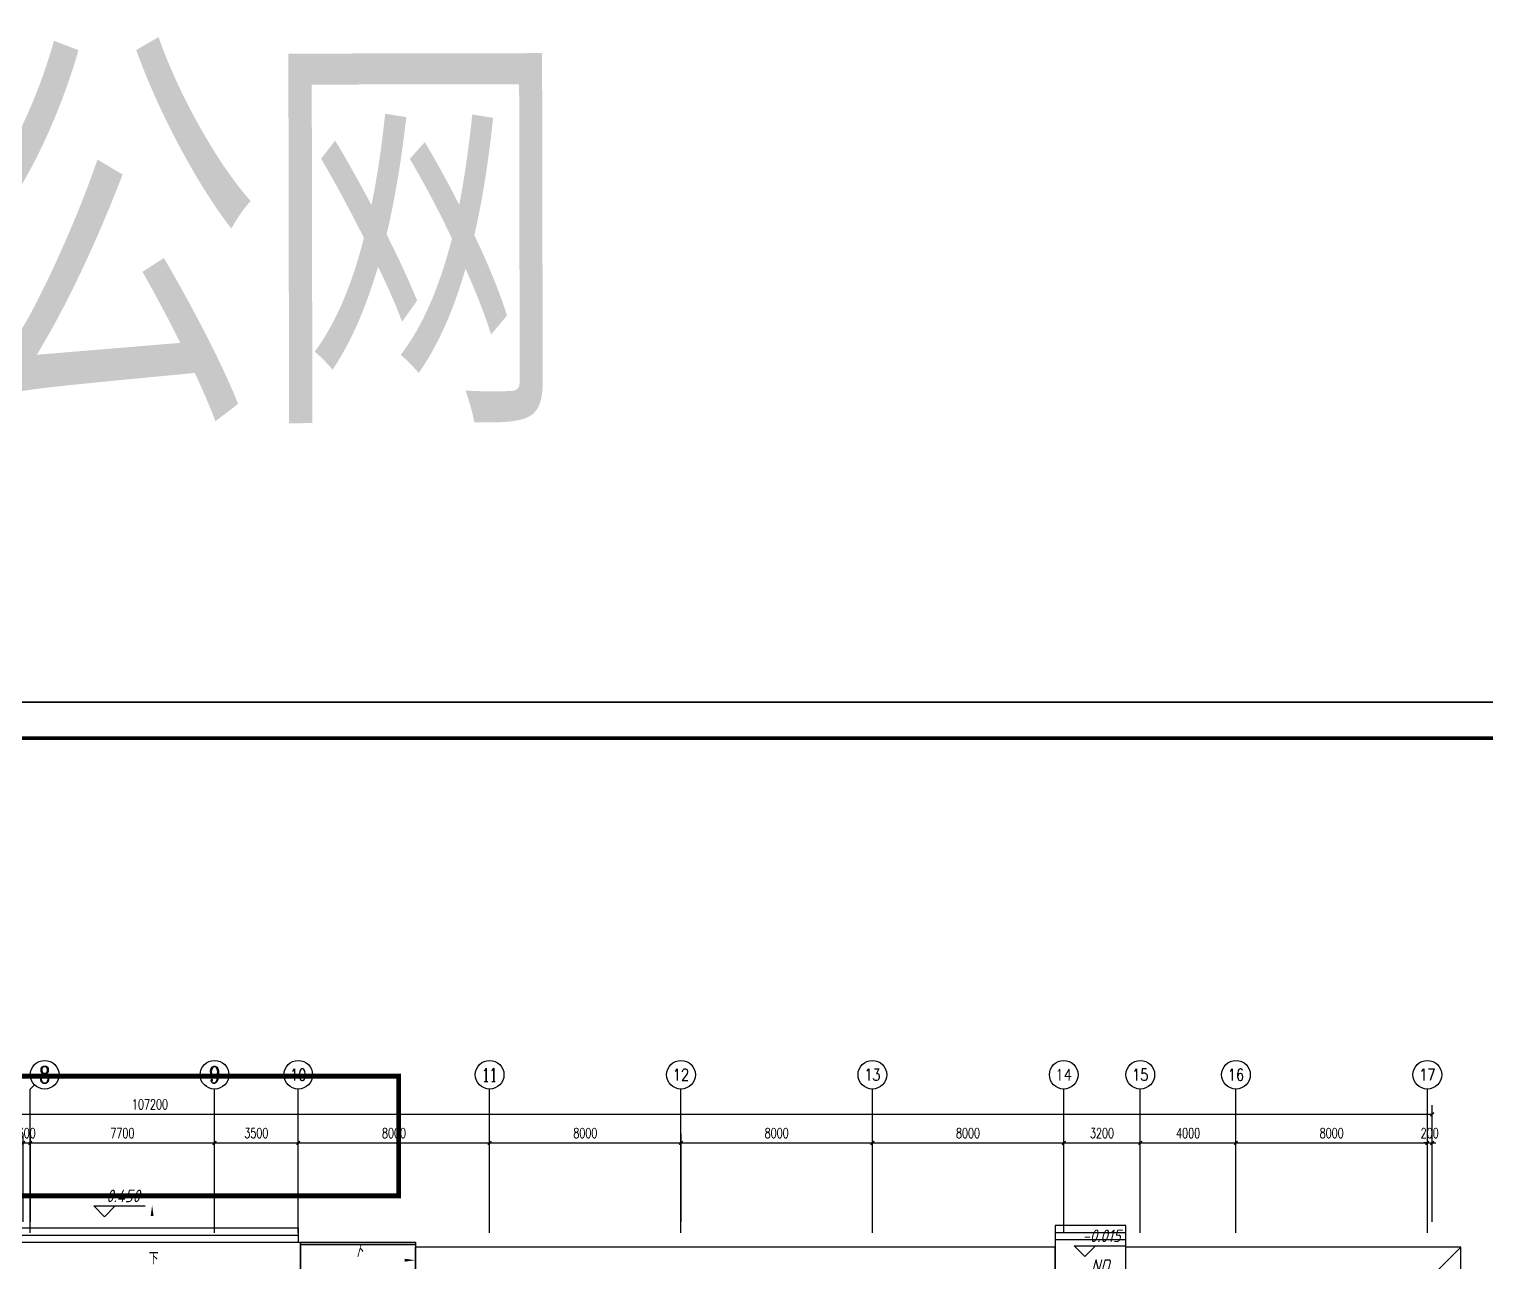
# Model space of a CAD drawing. Extents: x 0 to 2972856, y -1269770 to 0.
# Drawn here: x 2723406 to 2784302, y -871384 to -819870 of the extents above; entities that cross this region are included whole.
import ezdxf
from ezdxf.enums import TextEntityAlignment as Align

# ---------------------------------------------------------------- set-up
doc = ezdxf.new("R2010")
doc.units = 0
doc.header["$LTSCALE"] = 1000
doc.header["$PDSIZE"] = 50
doc.linetypes.add('DASH', pattern=[0.35, 0.25, -0.1])
doc.linetypes.add('接地线', pattern=[1.35002, 0.5, -1e-05, 1e-05, 0.5, -0.125, 0.1, -0.125])
for name, color, linetype in [('1-建筑底图', 8, 'Continuous'), ('AXIS_TEXT', 7, 'Continuous'), ('BTTK', 7, 'Continuous'), ('PUB_TITLE', 7, 'Continuous'), ('电-标注', 1, 'Continuous'), ('电-线路-接地网', 6, '接地线')]:
    doc.layers.add(name, color=color, linetype=linetype)
doc.layers.add('yichutu', color=7, linetype='Continuous', true_color=0xffffff, plot=False)
doc.styles.add('_TCH_AXIS', font='COMPLEX', dxfattribs={"bigfont": 'GBCBIG'})
doc.styles.add('_TCH_DIM', font='SIMPLEX', dxfattribs={"bigfont": 'GBCBIG'})
doc.styles.add('A_DIM_T3', font='SIMPLEX', dxfattribs={"width": 0.7, "bigfont": 'HZ'})
doc.styles.add('COMPLEX', font='COMPLEX')
doc.styles.add('HZ(TK)', font='geniso.shx', dxfattribs={"width": 0.9, "bigfont": 'hztxt.shx'})
doc.styles.add('JD', font='isocp.shx', dxfattribs={"width": 0.9, "bigfont": 'jd.shx'})
doc.styles.get("Standard").update_dxf_attribs({"font": 'gbeitc.shx', "bigfont": 'gbcbig.shx'})
doc.dimstyles.new('_TCH_ARCH&&150', dxfattribs={"dimtxt": 420, "dimasz": 150, "dimexe": 375, "dimexo": 450, "dimgap": 202.5, "dimtad": 1, "dimdec": 0, "dimzin": 0, "dimdsep": 46, "dimtxsty": 'A_DIM_T3', "dimblk": 'ARCHTICK', "dimcen": 0.09, "dimclrt": 7, "dimazin": 2, "dimtfac": 1, "dimtdec": 0, "dimtix": 1, "dimtmove": 2, "dimatfit": 3, "dimfxl": 150, "dimtolj": 1, "dimtzin": 0, "dimarcsym": 0})

# ---------------------------------------------------------------- blocks, each defined once
blk = doc.blocks.new('vhtemplate_2020年新竖式图框_A0')
at = {"layer": 'PUB_TITLE', "color": 7}
blk.add_lwpolyline([(0, 0), (1189, 0), (1189, 841), (0, 841)], close=True, dxfattribs=at)
at = {"layer": 'PUB_TITLE', "const_width": 1}
blk.add_lwpolyline([(25, 10), (1179, 10), (1179, 831), (25, 831)], close=True, dxfattribs=at)
at = {"layer": 'BTTK', "color": 4, "style": 'HZ(TK)', "width": 0.9}
for tag, p in [('合作单位', (1144, 743.5)), ('建设单位', (1144, 209.5)), ('工程名称', (1144, 176.5)), ('子项名称', (1154, 160)), ('图纸名称', (1144, 141))]:
    blk.add_attdef(tag, text='', height=3.5, dxfattribs=at).set_placement(p, align=Align.MIDDLE_CENTER)
for tag, p in [('注册证书号', (1156.5, 309.01)), ('注册印章号', (1156.5, 301.01)), ('设计号', (1154, 193)), ('图别', (1137.75, 34)), ('图号', (1170.25, 34)), ('版本号', (1137.75, 26)), ('日期', (1170.25, 26))]:
    blk.add_attdef(tag, text='', height=3.5, dxfattribs=at).set_placement(p, align=Align.MIDDLE)
blk = doc.blocks.new('yct-1189-841-178350-126150-150-0.0')
at = {"layer": 'yichutu', "color": 7, "linetype": 'ByBlock', "true_color": 0xffffff}
blk.add_lwpolyline([(0, 0), (0, 126150), (178350, 126150), (178350, 0)], close=True, dxfattribs=at)
blk = doc.blocks.new('_ArchTick')
at = {"color": 0, "linetype": 'ByBlock', "const_width": 0.4}
blk.add_lwpolyline([(-0.5, -0.5), (0.5, 0.5)], dxfattribs=at)
blk = doc.blocks.new('*D91')
at = {"layer": '1-建筑底图', "color": 0, "lineweight": -2, "transparency": 16777216}
for p, q in [((2060077, -726076), (2060077, -721201)), ((2060077, -721576), (2167277, -721576)), ((2167277, -726076), (2167277, -721201))]:
    blk.add_line(p, q, dxfattribs=at)
at = {"layer": 'Defpoints', "color": 0, "transparency": 16777216}
for p in [(2167277, -721576), (2060077, -726526), (2167277, -726526)]:
    blk.add_point(p, dxfattribs=at)
at = {"layer": '1-建筑底图', "color": 0, "lineweight": -2, "transparency": 16777216, "xscale": 150, "yscale": 150, "zscale": 150, "rotation": 180}
blk.add_blockref('_ArchTick', (2060077, -721576), dxfattribs=at)
at = {"layer": '1-建筑底图', "color": 0, "lineweight": -2, "transparency": 16777216, "xscale": 150, "yscale": 150, "zscale": 150}
blk.add_blockref('_ArchTick', (2167277, -721576), dxfattribs=at)
at = {"layer": '1-建筑底图', "color": 7, "transparency": 16777216, "insert": (2113677, -721164), "char_height": 420, "attachment_point": 5, "style": 'A_DIM_T3'}
blk.add_mtext('\\A1;107200', dxfattribs=at)
blk = doc.blocks.new('*D99')
at = {"layer": '1-建筑底图', "color": 0, "lineweight": -2, "transparency": 16777216}
for p, q in [((2108377, -722776), (2108227, -722776)), ((2108377, -726076), (2108377, -722401)), ((2108377, -722776), (2108677, -722776)), ((2108677, -726076), (2108677, -722401)), ((2108677, -722776), (2108827, -722776))]:
    blk.add_line(p, q, dxfattribs=at)
at = {"layer": 'Defpoints', "color": 0, "transparency": 16777216}
for p in [(2108677, -722776), (2108377, -726526), (2108677, -726526)]:
    blk.add_point(p, dxfattribs=at)
at = {"layer": '1-建筑底图', "color": 0, "lineweight": -2, "transparency": 16777216, "xscale": 150, "yscale": 150, "zscale": 150}
blk.add_blockref('_ArchTick', (2108377, -722776), dxfattribs=at)
at = {"layer": '1-建筑底图', "color": 0, "lineweight": -2, "transparency": 16777216, "xscale": 150, "yscale": 150, "zscale": 150, "rotation": 180}
blk.add_blockref('_ArchTick', (2108677, -722776), dxfattribs=at)
at = {"layer": '1-建筑底图', "color": 7, "transparency": 16777216, "insert": (2108527, -722364), "char_height": 420, "attachment_point": 5, "style": 'A_DIM_T3'}
blk.add_mtext('\\A1;300', dxfattribs=at)
blk = doc.blocks.new('*D100')
at = {"layer": '1-建筑底图', "color": 0, "lineweight": -2, "transparency": 16777216}
for p, q in [((2108677, -726076), (2108677, -722401)), ((2108677, -722776), (2116377, -722776)), ((2116377, -726076), (2116377, -722401))]:
    blk.add_line(p, q, dxfattribs=at)
at = {"layer": 'Defpoints', "color": 0, "transparency": 16777216}
for p in [(2116377, -722776), (2108677, -726526), (2116377, -726526)]:
    blk.add_point(p, dxfattribs=at)
at = {"layer": '1-建筑底图', "color": 0, "lineweight": -2, "transparency": 16777216, "xscale": 150, "yscale": 150, "zscale": 150, "rotation": 180}
blk.add_blockref('_ArchTick', (2108677, -722776), dxfattribs=at)
at = {"layer": '1-建筑底图', "color": 0, "lineweight": -2, "transparency": 16777216, "xscale": 150, "yscale": 150, "zscale": 150}
blk.add_blockref('_ArchTick', (2116377, -722776), dxfattribs=at)
at = {"layer": '1-建筑底图', "color": 7, "transparency": 16777216, "insert": (2112527, -722364), "char_height": 420, "attachment_point": 5, "style": 'A_DIM_T3'}
blk.add_mtext('\\A1;7700', dxfattribs=at)
blk = doc.blocks.new('*D101')
at = {"layer": '1-建筑底图', "color": 0, "lineweight": -2, "transparency": 16777216}
for p, q in [((2116377, -726076), (2116377, -722401)), ((2116377, -722776), (2119877, -722776)), ((2119877, -726076), (2119877, -722401))]:
    blk.add_line(p, q, dxfattribs=at)
at = {"layer": 'Defpoints', "color": 0, "transparency": 16777216}
for p in [(2119877, -722776), (2116377, -726526), (2119877, -726526)]:
    blk.add_point(p, dxfattribs=at)
at = {"layer": '1-建筑底图', "color": 0, "lineweight": -2, "transparency": 16777216, "xscale": 150, "yscale": 150, "zscale": 150, "rotation": 180}
blk.add_blockref('_ArchTick', (2116377, -722776), dxfattribs=at)
at = {"layer": '1-建筑底图', "color": 0, "lineweight": -2, "transparency": 16777216, "xscale": 150, "yscale": 150, "zscale": 150}
blk.add_blockref('_ArchTick', (2119877, -722776), dxfattribs=at)
at = {"layer": '1-建筑底图', "color": 7, "transparency": 16777216, "insert": (2118127, -722364), "char_height": 420, "attachment_point": 5, "style": 'A_DIM_T3'}
blk.add_mtext('\\A1;3500', dxfattribs=at)
blk = doc.blocks.new('*D102')
at = {"layer": '1-建筑底图', "color": 0, "lineweight": -2, "transparency": 16777216}
for p, q in [((2119877, -726076), (2119877, -722401)), ((2119877, -722776), (2127877, -722776)), ((2127877, -726076), (2127877, -722401))]:
    blk.add_line(p, q, dxfattribs=at)
at = {"layer": 'Defpoints', "color": 0, "transparency": 16777216}
for p in [(2127877, -722776), (2119877, -726526), (2127877, -726526)]:
    blk.add_point(p, dxfattribs=at)
at = {"layer": '1-建筑底图', "color": 0, "lineweight": -2, "transparency": 16777216, "xscale": 150, "yscale": 150, "zscale": 150, "rotation": 180}
blk.add_blockref('_ArchTick', (2119877, -722776), dxfattribs=at)
at = {"layer": '1-建筑底图', "color": 0, "lineweight": -2, "transparency": 16777216, "xscale": 150, "yscale": 150, "zscale": 150}
blk.add_blockref('_ArchTick', (2127877, -722776), dxfattribs=at)
at = {"layer": '1-建筑底图', "color": 7, "transparency": 16777216, "insert": (2123877, -722364), "char_height": 420, "attachment_point": 5, "style": 'A_DIM_T3'}
blk.add_mtext('\\A1;8000', dxfattribs=at)
blk = doc.blocks.new('*D103')
at = {"layer": '1-建筑底图', "color": 0, "lineweight": -2, "transparency": 16777216}
for p, q in [((2127877, -726076), (2127877, -722401)), ((2127877, -722776), (2135877, -722776)), ((2135877, -726076), (2135877, -722401))]:
    blk.add_line(p, q, dxfattribs=at)
at = {"layer": 'Defpoints', "color": 0, "transparency": 16777216}
for p in [(2135877, -722776), (2127877, -726526), (2135877, -726526)]:
    blk.add_point(p, dxfattribs=at)
at = {"layer": '1-建筑底图', "color": 0, "lineweight": -2, "transparency": 16777216, "xscale": 150, "yscale": 150, "zscale": 150, "rotation": 180}
blk.add_blockref('_ArchTick', (2127877, -722776), dxfattribs=at)
at = {"layer": '1-建筑底图', "color": 0, "lineweight": -2, "transparency": 16777216, "xscale": 150, "yscale": 150, "zscale": 150}
blk.add_blockref('_ArchTick', (2135877, -722776), dxfattribs=at)
at = {"layer": '1-建筑底图', "color": 7, "transparency": 16777216, "insert": (2131877, -722364), "char_height": 420, "attachment_point": 5, "style": 'A_DIM_T3'}
blk.add_mtext('\\A1;8000', dxfattribs=at)
blk = doc.blocks.new('*D104')
at = {"layer": '1-建筑底图', "color": 0, "lineweight": -2, "transparency": 16777216}
for p, q in [((2135877, -726076), (2135877, -722401)), ((2135877, -722776), (2143877, -722776)), ((2143877, -726076), (2143877, -722401))]:
    blk.add_line(p, q, dxfattribs=at)
at = {"layer": 'Defpoints', "color": 0, "transparency": 16777216}
for p in [(2143877, -722776), (2135877, -726526), (2143877, -726526)]:
    blk.add_point(p, dxfattribs=at)
at = {"layer": '1-建筑底图', "color": 0, "lineweight": -2, "transparency": 16777216, "xscale": 150, "yscale": 150, "zscale": 150, "rotation": 180}
blk.add_blockref('_ArchTick', (2135877, -722776), dxfattribs=at)
at = {"layer": '1-建筑底图', "color": 0, "lineweight": -2, "transparency": 16777216, "xscale": 150, "yscale": 150, "zscale": 150}
blk.add_blockref('_ArchTick', (2143877, -722776), dxfattribs=at)
at = {"layer": '1-建筑底图', "color": 7, "transparency": 16777216, "insert": (2139877, -722364), "char_height": 420, "attachment_point": 5, "style": 'A_DIM_T3'}
blk.add_mtext('\\A1;8000', dxfattribs=at)
blk = doc.blocks.new('*D105')
at = {"layer": '1-建筑底图', "color": 0, "lineweight": -2, "transparency": 16777216}
for p, q in [((2143877, -726076), (2143877, -722401)), ((2143877, -722776), (2151877, -722776)), ((2151877, -726076), (2151877, -722401))]:
    blk.add_line(p, q, dxfattribs=at)
at = {"layer": 'Defpoints', "color": 0, "transparency": 16777216}
for p in [(2151877, -722776), (2143877, -726526), (2151877, -726526)]:
    blk.add_point(p, dxfattribs=at)
at = {"layer": '1-建筑底图', "color": 0, "lineweight": -2, "transparency": 16777216, "xscale": 150, "yscale": 150, "zscale": 150, "rotation": 180}
blk.add_blockref('_ArchTick', (2143877, -722776), dxfattribs=at)
at = {"layer": '1-建筑底图', "color": 0, "lineweight": -2, "transparency": 16777216, "xscale": 150, "yscale": 150, "zscale": 150}
blk.add_blockref('_ArchTick', (2151877, -722776), dxfattribs=at)
at = {"layer": '1-建筑底图', "color": 7, "transparency": 16777216, "insert": (2147877, -722364), "char_height": 420, "attachment_point": 5, "style": 'A_DIM_T3'}
blk.add_mtext('\\A1;8000', dxfattribs=at)
blk = doc.blocks.new('*D106')
at = {"layer": '1-建筑底图', "color": 0, "lineweight": -2, "transparency": 16777216}
for p, q in [((2151877, -726076), (2151877, -722401)), ((2151877, -722776), (2155077, -722776)), ((2155077, -726076), (2155077, -722401))]:
    blk.add_line(p, q, dxfattribs=at)
at = {"layer": 'Defpoints', "color": 0, "transparency": 16777216}
for p in [(2155077, -722776), (2151877, -726526), (2155077, -726526)]:
    blk.add_point(p, dxfattribs=at)
at = {"layer": '1-建筑底图', "color": 0, "lineweight": -2, "transparency": 16777216, "xscale": 150, "yscale": 150, "zscale": 150, "rotation": 180}
blk.add_blockref('_ArchTick', (2151877, -722776), dxfattribs=at)
at = {"layer": '1-建筑底图', "color": 0, "lineweight": -2, "transparency": 16777216, "xscale": 150, "yscale": 150, "zscale": 150}
blk.add_blockref('_ArchTick', (2155077, -722776), dxfattribs=at)
at = {"layer": '1-建筑底图', "color": 7, "transparency": 16777216, "insert": (2153477, -722364), "char_height": 420, "attachment_point": 5, "style": 'A_DIM_T3'}
blk.add_mtext('\\A1;3200', dxfattribs=at)
blk = doc.blocks.new('*D107')
at = {"layer": '1-建筑底图', "color": 0, "lineweight": -2, "transparency": 16777216}
for p, q in [((2155077, -726076), (2155077, -722401)), ((2155077, -722776), (2159077, -722776)), ((2159077, -726076), (2159077, -722401))]:
    blk.add_line(p, q, dxfattribs=at)
at = {"layer": 'Defpoints', "color": 0, "transparency": 16777216}
for p in [(2159077, -722776), (2155077, -726526), (2159077, -726526)]:
    blk.add_point(p, dxfattribs=at)
at = {"layer": '1-建筑底图', "color": 0, "lineweight": -2, "transparency": 16777216, "xscale": 150, "yscale": 150, "zscale": 150, "rotation": 180}
blk.add_blockref('_ArchTick', (2155077, -722776), dxfattribs=at)
at = {"layer": '1-建筑底图', "color": 0, "lineweight": -2, "transparency": 16777216, "xscale": 150, "yscale": 150, "zscale": 150}
blk.add_blockref('_ArchTick', (2159077, -722776), dxfattribs=at)
at = {"layer": '1-建筑底图', "color": 7, "transparency": 16777216, "insert": (2157077, -722364), "char_height": 420, "attachment_point": 5, "style": 'A_DIM_T3'}
blk.add_mtext('\\A1;4000', dxfattribs=at)
blk = doc.blocks.new('*D108')
at = {"layer": '1-建筑底图', "color": 0, "lineweight": -2, "transparency": 16777216}
for p, q in [((2159077, -726076), (2159077, -722401)), ((2159077, -722776), (2167077, -722776)), ((2167077, -726076), (2167077, -722401))]:
    blk.add_line(p, q, dxfattribs=at)
at = {"layer": 'Defpoints', "color": 0, "transparency": 16777216}
for p in [(2167077, -722776), (2159077, -726526), (2167077, -726526)]:
    blk.add_point(p, dxfattribs=at)
at = {"layer": '1-建筑底图', "color": 0, "lineweight": -2, "transparency": 16777216, "xscale": 150, "yscale": 150, "zscale": 150, "rotation": 180}
blk.add_blockref('_ArchTick', (2159077, -722776), dxfattribs=at)
at = {"layer": '1-建筑底图', "color": 0, "lineweight": -2, "transparency": 16777216, "xscale": 150, "yscale": 150, "zscale": 150}
blk.add_blockref('_ArchTick', (2167077, -722776), dxfattribs=at)
at = {"layer": '1-建筑底图', "color": 7, "transparency": 16777216, "insert": (2163077, -722364), "char_height": 420, "attachment_point": 5, "style": 'A_DIM_T3'}
blk.add_mtext('\\A1;8000', dxfattribs=at)
blk = doc.blocks.new('*D109')
at = {"layer": '1-建筑底图', "color": 0, "lineweight": -2, "transparency": 16777216}
for p, q in [((2167077, -722776), (2166927, -722776)), ((2167077, -726076), (2167077, -722401)), ((2167077, -722776), (2167277, -722776)), ((2167277, -726076), (2167277, -722401)), ((2167277, -722776), (2167427, -722776))]:
    blk.add_line(p, q, dxfattribs=at)
at = {"layer": 'Defpoints', "color": 0, "transparency": 16777216}
for p in [(2167277, -722776), (2167077, -726526), (2167277, -726526)]:
    blk.add_point(p, dxfattribs=at)
at = {"layer": '1-建筑底图', "color": 0, "lineweight": -2, "transparency": 16777216, "xscale": 150, "yscale": 150, "zscale": 150}
blk.add_blockref('_ArchTick', (2167077, -722776), dxfattribs=at)
at = {"layer": '1-建筑底图', "color": 0, "lineweight": -2, "transparency": 16777216, "xscale": 150, "yscale": 150, "zscale": 150, "rotation": 180}
blk.add_blockref('_ArchTick', (2167277, -722776), dxfattribs=at)
at = {"layer": '1-建筑底图', "color": 7, "transparency": 16777216, "insert": (2167177, -722364), "char_height": 420, "attachment_point": 5, "style": 'A_DIM_T3'}
blk.add_mtext('\\A1;200', dxfattribs=at)
blk = doc.blocks.new('_AXISO')
blk.add_circle((0, 0), 0.5)
at = {"layer": 'AXIS_TEXT', "style": 'COMPLEX', "width": 1.041667}
blk.add_attdef('A', text='', height=0.56, dxfattribs=at).set_placement((-0.25, -0.28), (0.25, -0.28), align=Align.FIT)
blk = doc.blocks.new('1-1层建筑底图')
at = {"layer": '1-建筑底图'}
for p, q in [((2108852.3, -720350.6), (2108676.6, -720526.3)), ((2108676.6, -726526.3), (2108676.6, -720526.3)), ((2116376.6, -726526.3), (2116376.6, -720526.3)), ((2119876.6, -726526.3), (2119876.6, -720526.3)), ((2127876.6, -726526.3), (2127876.6, -720526.3)), ((2135876.6, -726526.3), (2135876.6, -720526.3)), ((2143876.6, -726526.3), (2143876.6, -720526.3)), ((2151876.6, -726526.3), (2151876.6, -720526.3)), ((2155076.6, -726526.3), (2155076.6, -720526.3)), ((2159076.6, -726526.3), (2159076.6, -720526.3)), ((2167076.6, -726526.3), (2167076.6, -720526.3)), ((2111778.6, -725858.5), (2111328.6, -725408.5)), ((2111328.6, -725408.5), (2113479.5, -725408.5)), ((2111778.6, -725858.5), (2112228.6, -725408.5)), ((2152760.2, -727526.3), (2152310.2, -727076.3)), ((2152310.2, -727076.3), (2154461.1, -727076.3)), ((2152760.2, -727526.3), (2153210.2, -727076.3)), ((2124776.6, -728326.3), (2124776.6, -727126.3)), ((2151519.2, -727126.3), (2124776.6, -727126.3)), ((2151519.2, -728326.3), (2151519.2, -727126.3)), ((2154476.6, -728326.3), (2154476.6, -727126.3)), ((2168476.6, -727126.3), (2154476.6, -727126.3)), ((2167276.6, -728326.3), (2168476.6, -727126.3)), ((2168476.6, -809126.3), (2168476.6, -727126.3))]:
    blk.add_line(p, q, dxfattribs=at)
at = {"layer": '1-建筑底图', "linetype": 'DASH', "const_width": 200}
blk.add_lwpolyline([(2124076.6, -724986), (2124076.6, -719986), (2104076.6, -719986), (2104076.6, -724986)], close=True, dxfattribs=at)
at = {"layer": '1-建筑底图'}
for points in [[(2113768.2, -727168.8, 0, 0, 0), (2113768.2, -725380.5, 0, 120, 0), (2113768.2, -725830.5, 0, 0, 0)], [(2119976.6, -727676.3, 0, 0, 0), (2124776.6, -727676.3, 0, 120, 0), (2124326.6, -727676.3, 0, 0, 0)]]:
    blk.add_lwpolyline(points, format="xyseb", dxfattribs=at)
for points in [[(2108276.6, -726626.3), (2108276.6, -726326.3), (2119876.6, -726326.3), (2119876.6, -726926.3)], [(2154476.6, -726526.3), (2154476.6, -726226.3), (2151519.2, -726226.3), (2151519.2, -726526.3)], [(2108276.6, -726926.3), (2108276.6, -726626.3), (2119876.6, -726626.3), (2119876.6, -726926.3)], [(2154476.6, -726826.3), (2154476.6, -726526.3), (2151519.2, -726526.3), (2151519.2, -726826.3)], [(2154476.6, -728326.3), (2154476.6, -726826.3), (2151519.2, -726826.3), (2151519.2, -728326.3)]]:
    blk.add_lwpolyline(points, dxfattribs=at)
for points in [[(2108476.6, -730026.3), (2108476.6, -728426.3), (2108276.6, -728426.3), (2108276.6, -726926.3), (2119976.6, -726926.3), (2119976.6, -728426.3), (2119736.6, -728426.3), (2119726.6, -730026.3)], [(2124776.6, -726926.3), (2124776.6, -727026.3), (2119976.6, -727026.3), (2119976.6, -726926.3)], [(2119976.6, -727026.3), (2124776.6, -727026.3), (2124776.6, -728326.3), (2119976.6, -728326.3)]]:
    blk.add_lwpolyline(points, close=True, dxfattribs=at)
ref = blk.add_blockref('_AXISO', (2109276.6, -719926.3), dxfattribs=dict(at, xscale=1200, yscale=1200, zscale=1200))
ref.add_attrib('A', '8', dxfattribs={"layer": 'AXIS_TEXT', "height": 698.9, "style": '_TCH_AXIS'}).set_placement((2109043.6, -720275.8), (2109509.6, -720275.8), align=Align.FIT)
ref = blk.add_blockref('_AXISO', (2116376.6, -719926.3), dxfattribs=dict(at, xscale=1200, yscale=1200, zscale=1200))
ref.add_attrib('A', '9', dxfattribs={"layer": 'AXIS_TEXT', "height": 698.9, "style": '_TCH_AXIS'}).set_placement((2116143.6, -720275.8), (2116609.6, -720275.8), align=Align.FIT)
ref = blk.add_blockref('_AXISO', (2119876.6, -719926.3), dxfattribs=dict(at, xscale=1200, yscale=1200, zscale=1200))
ref.add_attrib('A', '10', dxfattribs={"layer": 'AXIS_TEXT', "height": 492.67, "style": '_TCH_AXIS'}).set_placement((2119536.4, -720172.6), (2120216.8, -720172.6), align=Align.FIT)
ref = blk.add_blockref('_AXISO', (2127876.6, -719926.3), dxfattribs=dict(at, xscale=1200, yscale=1200, zscale=1200))
ref.add_attrib('A', '11', dxfattribs={"layer": 'AXIS_TEXT', "height": 553.14, "style": '_TCH_AXIS'}).set_placement((2127560.5, -720202.9), (2128192.7, -720202.9), align=Align.FIT)
ref = blk.add_blockref('_AXISO', (2135876.6, -719926.3), dxfattribs=dict(at, xscale=1200, yscale=1200, zscale=1200))
ref.add_attrib('A', '12', dxfattribs={"layer": 'AXIS_TEXT', "height": 492.67, "style": '_TCH_AXIS'}).set_placement((2135536.4, -720172.6), (2136216.8, -720172.6), align=Align.FIT)
ref = blk.add_blockref('_AXISO', (2143876.6, -719926.3), dxfattribs=dict(at, xscale=1200, yscale=1200, zscale=1200))
ref.add_attrib('A', '13', dxfattribs={"layer": 'AXIS_TEXT', "height": 492.67, "style": '_TCH_AXIS'}).set_placement((2143536.4, -720172.6), (2144216.8, -720172.6), align=Align.FIT)
ref = blk.add_blockref('_AXISO', (2151876.6, -719926.3), dxfattribs=dict(at, xscale=1200, yscale=1200, zscale=1200))
ref.add_attrib('A', '14', dxfattribs={"layer": 'AXIS_TEXT', "height": 471.11, "style": '_TCH_AXIS'}).set_placement((2151528.9, -720161.9), (2152224.3, -720161.9), align=Align.FIT)
ref = blk.add_blockref('_AXISO', (2155076.6, -719926.3), dxfattribs=dict(at, xscale=1200, yscale=1200, zscale=1200))
ref.add_attrib('A', '15', dxfattribs={"layer": 'AXIS_TEXT', "height": 492.67, "style": '_TCH_AXIS'}).set_placement((2154736.4, -720172.6), (2155416.8, -720172.6), align=Align.FIT)
ref = blk.add_blockref('_AXISO', (2159076.6, -719926.3), dxfattribs=dict(at, xscale=1200, yscale=1200, zscale=1200))
ref.add_attrib('A', '16', dxfattribs={"layer": 'AXIS_TEXT', "height": 492.67, "style": '_TCH_AXIS'}).set_placement((2158736.4, -720172.6), (2159416.8, -720172.6), align=Align.FIT)
ref = blk.add_blockref('_AXISO', (2167076.6, -719926.3), dxfattribs=dict(at, xscale=1200, yscale=1200, zscale=1200))
ref.add_attrib('A', '17', dxfattribs={"layer": 'AXIS_TEXT', "height": 492.67, "style": '_TCH_AXIS'}).set_placement((2166736.4, -720172.6), (2167416.8, -720172.6), align=Align.FIT)
for s, p in [('-0.450', (2111544.1, -725251)), ('-0.015', (2152661.9, -726918.8)), ('下', (2122163.7, -727543.6)), ('ND', (2153020.1, -728163.2))]:
    blk.add_text(s, height=525, dxfattribs=at).set_placement(p)
at = {"layer": '1-建筑底图', "style": '_TCH_DIM'}
blk.add_text('下', height=506.4, dxfattribs=at).set_placement((2113625.8, -727851.3))
at = {"layer": '1-建筑底图'}
for p1, p2, distance, picture, middle in [((2060076.6, -726526.3), (2167276.6, -726526.3), 4950, '*D91', (2113676.6, -721163.8)), ((2108376.6, -726526.3), (2108676.6, -726526.3), 3750, '*D99', (2108526.6, -722363.8)), ((2108676.6, -726526.3), (2116376.6, -726526.3), 3750, '*D100', (2112526.6, -722363.8)), ((2116376.6, -726526.3), (2119876.6, -726526.3), 3750, '*D101', (2118126.6, -722363.8)), ((2119876.6, -726526.3), (2127876.6, -726526.3), 3750, '*D102', (2123876.6, -722363.8)), ((2127876.6, -726526.3), (2135876.6, -726526.3), 3750, '*D103', (2131876.6, -722363.8)), ((2135876.6, -726526.3), (2143876.6, -726526.3), 3750, '*D104', (2139876.6, -722363.8)), ((2143876.6, -726526.3), (2151876.6, -726526.3), 3750, '*D105', (2147876.6, -722363.8)), ((2151876.6, -726526.3), (2155076.6, -726526.3), 3750, '*D106', (2153476.6, -722363.8)), ((2155076.6, -726526.3), (2159076.6, -726526.3), 3750, '*D107', (2157076.6, -722363.8)), ((2159076.6, -726526.3), (2167076.6, -726526.3), 3750, '*D108', (2163076.6, -722363.8)), ((2167076.6, -726526.3), (2167276.6, -726526.3), 3750, '*D109', (2167176.6, -722363.8))]:
    dim = blk.add_aligned_dim(p1=p1, p2=p2, distance=distance, dimstyle='_TCH_ARCH&&150', dxfattribs=at)
    dim.commit()
    dim.dimension.update_dxf_attribs({"geometry": picture, "text_midpoint": middle})

msp = doc.modelspace()

# ---------------------------------------------------------------- block references
at = {"layer": '1-建筑底图', "linetype": 'ByBlock'}
msp.add_blockref('1-1层建筑底图', (614779, -143639), dxfattribs=at)
at = {"layer": 'yichutu', "linetype": 'ByBlock'}
msp.add_blockref('yct-1189-841-178350-126150-150-0.0', (2649646, -974149), dxfattribs=at)
at = {"layer": '电-线路-接地网', "linetype": 'ByBlock', "xscale": 150, "yscale": 150, "zscale": 150}
msp.add_blockref('vhtemplate_2020年新竖式图框_A0', (2649646, -974149), dxfattribs=at)

# ---------------------------------------------------------------- texts
at = {"layer": '电-标注', "style": 'JD', "width": 0.9}
msp.add_text('通讯办公网', height=15000, rotation=0.10914, dxfattribs=at).set_placement((2681844, -836473))

doc.saveas('drawing.dxf')
